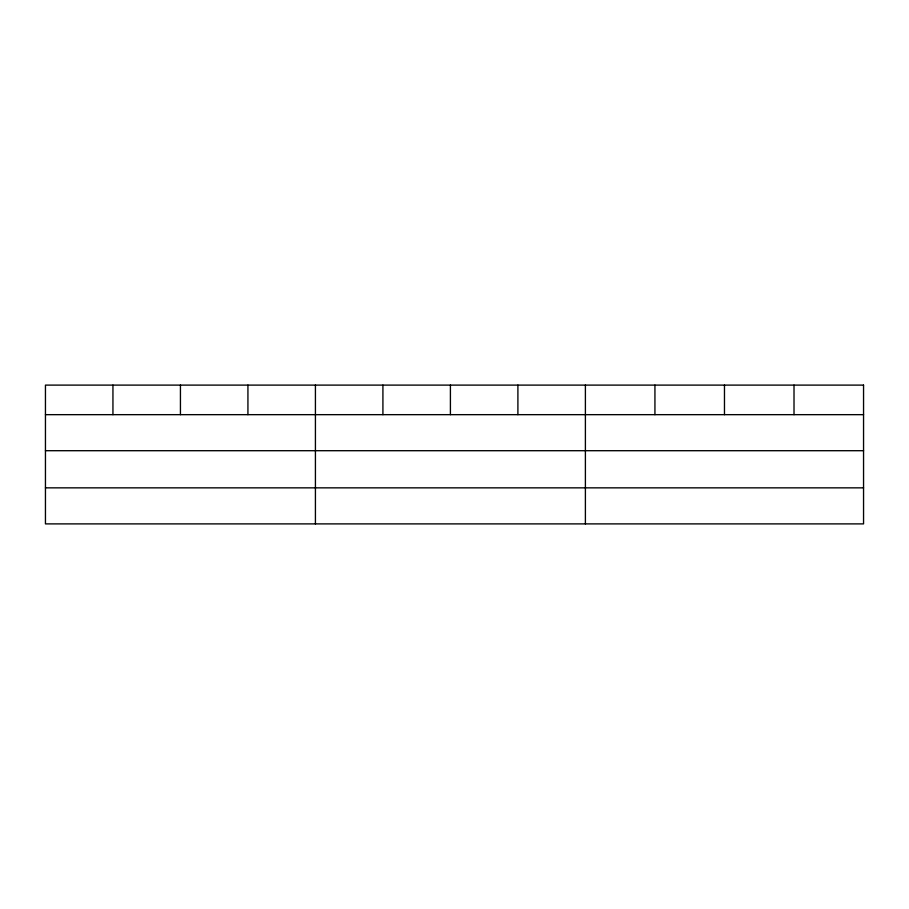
<?xml version="1.0" encoding="UTF-8"?>
<svg xmlns="http://www.w3.org/2000/svg" width="909" height="909" viewBox="0 0 909 909"><rect width="100%" height="100%" fill="white"/><g stroke="black" fill="none" stroke-linecap="round" stroke-linejoin="round"><path stroke-width="1.36" d="M45.45 414.663L863.55 414.663M45.45 450.705L863.55 450.705M45.45 487.849L863.55 487.849M794.011 385.109L794.011 414.663M724.473 385.109L724.473 414.663M654.934 385.109L654.934 414.663M585.396 385.109L585.396 523.891M517.903 385.109L517.903 414.663M450.409 385.109L450.409 414.663M382.916 385.109L382.916 414.663M315.423 385.109L315.423 523.891M247.93 385.109L247.93 414.663M180.437 385.109L180.437 414.663M112.943 385.109L112.943 414.663M863.55 385.109L45.45 385.109L45.45 523.891L863.55 523.891L863.55 385.109"/></g></svg>
